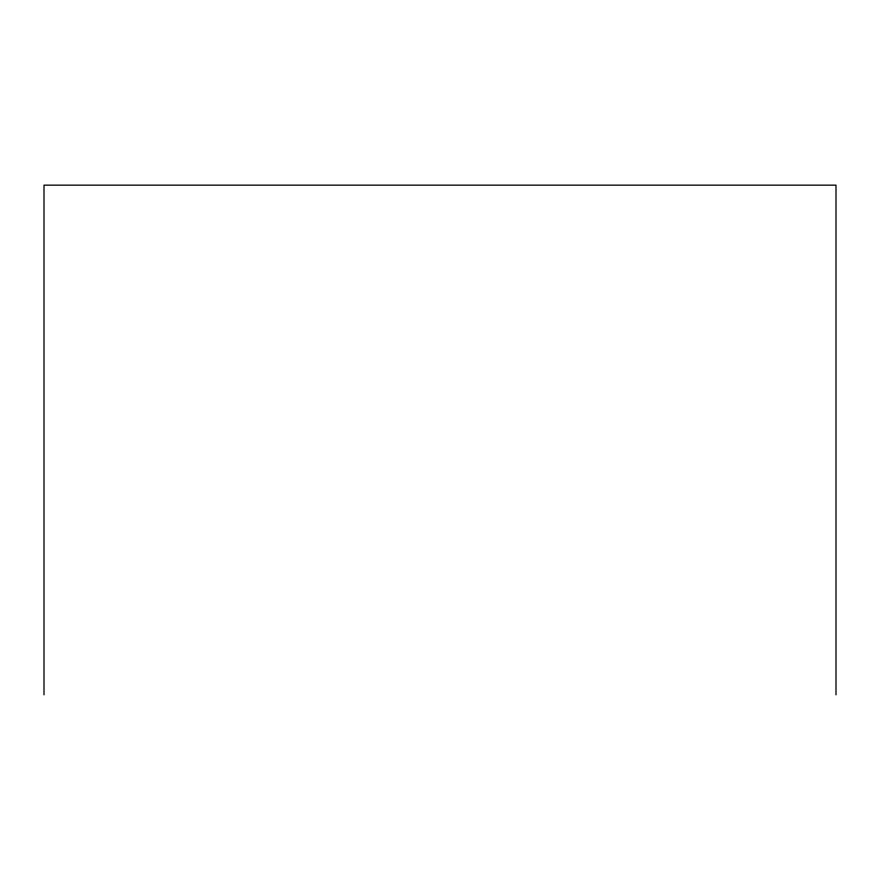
<?xml version="1.0" encoding="UTF-8"?>
<svg xmlns="http://www.w3.org/2000/svg" width="880" height="880" viewBox="0 0 880 880"><rect width="100%" height="100%" fill="white"/><g stroke="black" fill="none" stroke-linecap="round" stroke-linejoin="round"><path stroke-width="1.32" d="M836 694.848L836 185.152L44 185.152L44 694.848"/></g></svg>
